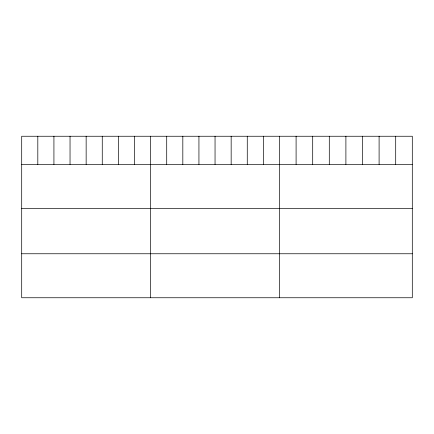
<?xml version="1.0" encoding="UTF-8"?>
<svg xmlns="http://www.w3.org/2000/svg" width="434" height="434" viewBox="0 0 434 434"><rect width="100%" height="100%" fill="white"/><g stroke="black" fill="none" stroke-linecap="round" stroke-linejoin="round"><path stroke-width="0.65" d="M412.3 164.453L412.3 297.751L21.7 297.751L21.7 136.249L412.3 136.249L412.3 164.453L21.7 164.453M21.7 208.439L412.3 208.439M21.7 253.76L412.3 253.76M395.7 136.249L395.7 164.453M379.099 136.249L379.099 164.453M362.499 136.249L362.499 164.453M345.898 136.249L345.898 164.453M329.298 136.249L329.298 164.453M312.697 136.249L312.697 164.453M296.096 136.249L296.096 164.453M279.496 136.249L279.496 297.751M263.384 136.249L263.384 164.453M247.272 136.249L247.272 164.453M231.159 136.249L231.159 164.453M215.047 136.249L215.047 164.453M198.935 136.249L198.935 164.453M182.822 136.249L182.822 164.453M166.71 136.249L166.71 164.453M150.598 136.249L150.598 297.751M134.486 136.249L134.486 164.453M118.373 136.249L118.373 164.453M102.261 136.249L102.261 164.453M86.149 136.249L86.149 164.453M70.037 136.249L70.037 164.453M53.925 136.249L53.925 164.453M37.812 136.249L37.812 164.453"/></g></svg>
